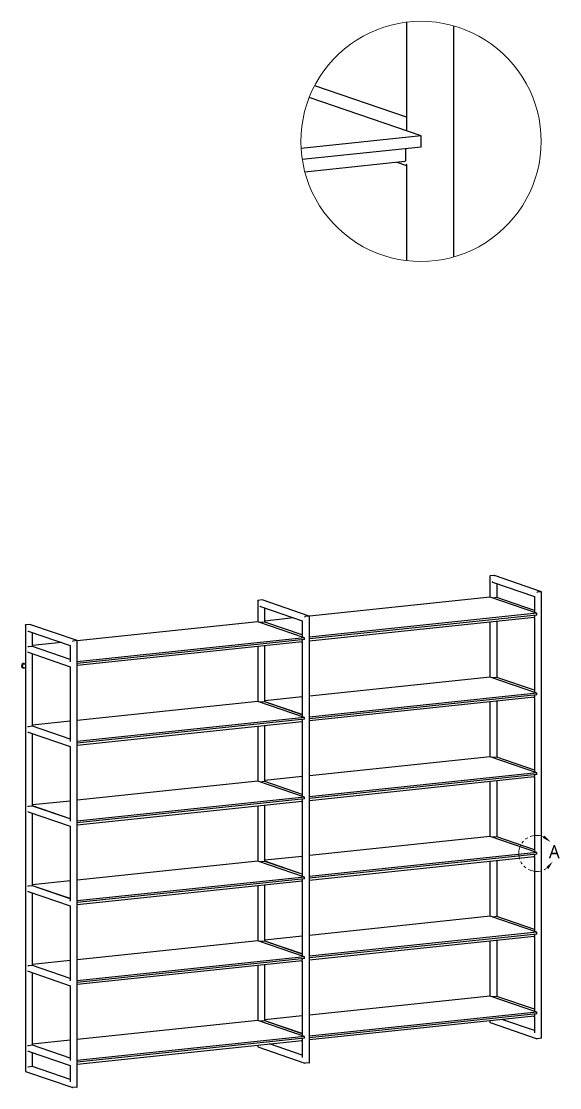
# Model space of a CAD drawing. Header units: inches. Extents: x 20 to 1275, y 6 to 408.
# Drawn here: x 898.3 to 1022.5, y 161.8 to 407.9 of the extents above; entities that cross this region are included whole.
import ezdxf

# ---------------------------------------------------------------- set-up
doc = ezdxf.new("R2010")
doc.units = ezdxf.units.IN
doc.header["$LTSCALE"] = 12.7
doc.header["$MEASUREMENT"] = 0
doc.linetypes.add('ONS_PHANTOM', pattern=[0.5, 0.25, -0.05, 0.05, -0.05, 0.05, -0.05])
for name, color, linetype, lineweight in [('DETAIL_VIEW_BORDER', 7, 'Continuous', 15), ('DETAIL_VIEW_PARENT_BORDER', 7, 'ONS_PHANTOM', 15), ('SKETCHED_GEOMETRY', 7, 'Continuous', 15), ('Visible', 7, 'Continuous', 25)]:
    doc.layers.add(name, color=color, linetype=linetype, lineweight=lineweight)
doc.styles.add('Onshape-Standard', font='NotoSans-Regular.ttf')

msp = doc.modelspace()

# ---------------------------------------------------------------- linework, layer by layer
at = {"layer": 'DETAIL_VIEW_BORDER', "flags": 128}
msp.add_lwpolyline([(1018.22302, 380.15791), (1018.16832, 381.89851), (1018.00443, 383.63225), (1017.73201, 385.35228), (1017.35212, 387.0518), (1016.86627, 388.72412), (1016.27636, 390.36263), (1015.58475, 391.96087), (1014.79414, 393.51253), (1013.90766, 395.01148), (1012.92881, 396.45181), (1011.86145, 397.82784), (1010.7098, 399.13414), (1009.4784, 400.36554), (1008.17211, 401.51719), (1006.79608, 402.58455), (1005.35574, 403.5634), (1003.85679, 404.44987), (1002.30513, 405.24048), (1000.7069, 405.9321), (999.06838, 406.522), (997.39607, 407.00786), (995.69654, 407.38774), (993.97651, 407.66017), (992.24278, 407.82406), (990.50217, 407.87876), (988.76156, 407.82406), (987.02783, 407.66017), (985.3078, 407.38774), (983.60828, 407.00786), (981.93596, 406.522), (980.29745, 405.9321), (978.69921, 405.24048), (977.14755, 404.44987), (975.6486, 403.5634), (974.20826, 402.58455), (972.83224, 401.51719), (971.52594, 400.36554), (970.29454, 399.13414), (969.14289, 397.82784), (968.07553, 396.45181), (967.09668, 395.01148), (966.21021, 393.51253), (965.4196, 391.96087), (964.72798, 390.36263), (964.13808, 388.72412), (963.65222, 387.0518), (963.27233, 385.35228), (962.99991, 383.63225), (962.83602, 381.89851), (962.78132, 380.15791), (962.83602, 378.4173), (962.99991, 376.68356), (963.27233, 374.96354), (963.65222, 373.26401), (964.13808, 371.59169), (964.72798, 369.95318), (965.4196, 368.35494), (966.21021, 366.80329), (967.09668, 365.30433), (968.07553, 363.864), (969.14289, 362.48797), (970.29454, 361.18168), (971.52594, 359.95028), (972.83224, 358.79863), (974.20826, 357.73127), (975.6486, 356.75242), (977.14755, 355.86594), (978.69921, 355.07533), (980.29745, 354.38371), (981.93596, 353.79381), (983.60828, 353.30796), (985.3078, 352.92807), (987.02783, 352.65565), (988.76156, 352.49176), (990.50217, 352.43706), (992.24278, 352.49176), (993.97651, 352.65565), (995.69654, 352.92807), (997.39607, 353.30796), (999.06838, 353.79381), (1000.7069, 354.38371), (1002.30513, 355.07533), (1003.85679, 355.86594), (1005.35574, 356.75242), (1006.79608, 357.73127), (1008.17211, 358.79863), (1009.4784, 359.95028), (1010.7098, 361.18168), (1011.86145, 362.48797), (1012.92881, 363.864), (1013.90766, 365.30433), (1014.79414, 366.80329), (1015.58475, 368.35494), (1016.27636, 369.95318), (1016.86627, 371.59169), (1017.35212, 373.26401), (1017.73201, 374.96354), (1018.00443, 376.68356), (1018.16832, 378.4173)], close=True, dxfattribs=at)
at = {"layer": 'DETAIL_VIEW_PARENT_BORDER', "color": 251, "lineweight": 13}
msp.add_arc((1017.19902, 215.83008), 4.15813, 67.1063959, 305.9865814, dxfattribs=at)
for points in [[(1020.40532, 218.47766), (1019.00029, 219.9395), (1018.60212, 219.40479)], [(1020.92173, 213.97766), (1019.37543, 212.66614), (1019.88437, 212.23553)]]:
    msp.add_solid(points, dxfattribs=at)
at = {"layer": 'Visible', "color": 7}
for p, q in [((987.13139, 407.66996), (987.13139, 382.62635)), ((998.09834, 353.51199), (998.09834, 406.80383)), ((987.13139, 385.74373), (965.96209, 393.02558)), ((990.50217, 381.46687), (964.71839, 390.33602)), ((990.50217, 381.46687), (962.83176, 378.55293)), ((990.50217, 378.84895), (990.50217, 381.46687)), ((990.50217, 378.84895), (963.11376, 375.96471)), ((986.95183, 378.47506), (986.95183, 375.9797)), ((963.68943, 373.13595), (986.76213, 375.56571)), ((984.90436, 375.37007), (987.13139, 374.60402)), ((987.13139, 374.72314), (987.13139, 352.64586))]:
    msp.add_line(p, q, dxfattribs=at)
at = {"layer": 'Visible'}
for p, q in [((1006.40548, 279.8353), (1006.40548, 274.94047)), ((1007.40666, 279.98714), (1006.44417, 279.88578)), ((1007.02235, 278.45406), (1016.69341, 275.12739)), ((1018.32155, 276.2383), (1007.43366, 279.98353)), ((1008.05053, 274.86274), (1008.05053, 278.10039)), ((1018.29976, 276.24011), (1017.33727, 276.13875)), ((1018.33845, 173.2099), (1018.33845, 276.21462)), ((952.81223, 274.19146), (952.81223, 269.29663)), ((953.81341, 274.34329), (952.85092, 274.24194)), ((964.7283, 270.59446), (953.84041, 274.33969)), ((1006.45117, 274.94528), (964.74519, 270.55328)), ((1017.19902, 271.24822), (1006.45117, 274.94528)), ((1008.01184, 274.87036), (1007.04934, 274.76901)), ((1016.69341, 271.88975), (1008.03363, 274.86855)), ((1016.69341, 275.14526), (1016.69341, 271.42214)), ((953.42909, 272.81022), (963.10015, 269.48355)), ((954.45727, 269.2189), (954.45727, 272.45654)), ((1017.19902, 271.24822), (964.74519, 265.72437)), ((1017.19902, 270.85553), (964.74519, 265.33168)), ((1016.66647, 270.79945), (1016.66647, 270.42514)), ((1017.19902, 270.85553), (1017.19902, 271.24822)), ((899.21897, 268.54762), (899.21897, 165.5429)), ((900.22016, 268.69945), (899.25766, 268.59809)), ((911.13504, 264.95061), (900.24715, 268.69585)), ((952.85791, 269.30144), (911.15194, 264.90943)), ((963.60577, 265.60438), (952.85791, 269.30144)), ((954.41858, 269.22652), (953.45609, 269.12516)), ((963.10015, 266.24591), (954.44038, 269.22471)), ((961.10481, 270.16991), (954.45727, 269.46987)), ((963.10015, 266.26971), (954.45727, 269.2427)), ((963.10015, 269.50142), (963.10015, 265.7783)), ((964.7065, 270.59627), (963.74401, 270.49491)), ((964.74519, 167.56606), (964.74519, 270.57078)), ((964.74519, 264.89827), (1016.63802, 270.36304)), ((1006.40548, 269.28547), (1006.40548, 256.53321)), ((1008.05053, 256.45547), (1008.05053, 269.45871)), ((1016.35935, 270.3337), (1016.69341, 270.21879)), ((1016.69341, 270.23666), (1016.69341, 253.01488)), ((899.83584, 267.16638), (909.5069, 263.83971)), ((900.86402, 263.57506), (900.86402, 266.8127)), ((900.82533, 263.58268), (899.86284, 263.48132)), ((909.5069, 260.60206), (900.84712, 263.58087)), ((907.51156, 264.52607), (900.86402, 263.82602)), ((909.5069, 260.62586), (900.86402, 263.59886)), ((909.5069, 263.85758), (909.5069, 260.10016)), ((911.11325, 264.95243), (910.15076, 264.85107)), ((963.60577, 265.60438), (911.15194, 260.08053)), ((963.60577, 265.21169), (911.15194, 259.68784)), ((911.15194, 161.92222), (911.15194, 264.92693)), ((911.15194, 259.25443), (963.04476, 264.7192)), ((952.81223, 263.64163), (952.81223, 250.88936)), ((954.45727, 250.81163), (954.45727, 263.81486)), ((962.7661, 264.68986), (963.10015, 264.57495)), ((963.07322, 265.15561), (963.07322, 264.7813)), ((963.10015, 264.59282), (963.10015, 247.37103)), ((963.60577, 265.21169), (963.60577, 265.60438)), ((899.83584, 262.25777), (909.5069, 258.93111)), ((900.86402, 245.16779), (900.86402, 261.9041)), ((898.608, 258.69182), (898.65641, 258.67517)), ((898.69707, 258.79337), (899.21897, 258.61385)), ((898.98169, 259.62079), (898.93327, 259.63744)), ((899.21897, 259.40698), (898.94103, 259.50259)), ((909.5069, 258.94897), (909.5069, 241.6929)), ((1006.45117, 256.53802), (964.74519, 252.14601)), ((1017.19902, 252.84095), (1006.45117, 256.53802)), ((1008.01184, 256.4631), (1007.04934, 256.36174)), ((1016.69341, 253.48248), (1008.03363, 256.46129)), ((963.10015, 251.97277), (954.45727, 251.0626)), ((1017.19902, 252.84095), (964.74519, 247.3171)), ((1017.19902, 252.44826), (964.74519, 246.92441)), ((964.74519, 246.49101), (1016.63802, 251.95578)), ((1008.05053, 238.04821), (1008.05053, 251.05144)), ((1016.35935, 251.92643), (1016.69341, 251.81153)), ((1016.66647, 252.39218), (1016.66647, 252.01788)), ((1016.69341, 251.82939), (1016.69341, 234.60761)), ((1017.19902, 252.44826), (1017.19902, 252.84095)), ((952.85791, 250.89418), (911.15194, 246.50217)), ((963.60577, 247.19711), (952.85791, 250.89418)), ((954.41858, 250.81926), (953.45609, 250.7179)), ((963.10015, 247.83864), (954.44038, 250.81744)), ((963.10015, 247.86244), (954.45727, 250.83543)), ((1006.40548, 250.8782), (1006.40548, 238.12594)), ((909.5069, 246.32893), (900.86402, 245.41876)), ((963.60577, 247.19711), (911.15194, 241.67326)), ((963.60577, 246.80442), (911.15194, 241.28057)), ((911.15194, 240.84717), (963.04476, 246.31194)), ((962.7661, 246.28259), (963.10015, 246.16768)), ((963.07322, 246.74834), (963.07322, 246.37404)), ((963.10015, 246.18555), (963.10015, 228.96377)), ((963.60577, 246.80442), (963.60577, 247.19711)), ((899.83584, 243.85051), (909.5069, 240.52384)), ((900.82533, 245.17541), (899.86284, 245.07406)), ((909.5069, 242.1948), (900.84712, 245.1736)), ((909.5069, 242.2186), (900.86402, 245.19159)), ((952.81223, 245.23436), (952.81223, 232.4821)), ((954.45727, 232.40437), (954.45727, 245.4076)), ((900.86402, 226.76053), (900.86402, 243.49683)), ((909.5069, 240.54171), (909.5069, 223.28563)), ((1006.45117, 238.13075), (964.74519, 233.73875)), ((1017.19902, 234.43369), (1006.45117, 238.13075)), ((1008.01184, 238.05583), (1007.04934, 237.95448)), ((1016.69341, 235.07522), (1008.03363, 238.05402)), ((1017.19902, 234.43369), (964.74519, 228.90984)), ((1017.19902, 234.041), (964.74519, 228.51715)), ((1016.66647, 233.98492), (1016.66647, 233.61061)), ((1017.19902, 234.041), (1017.19902, 234.43369)), ((952.85791, 232.48691), (911.15194, 228.0949)), ((963.60577, 228.78985), (952.85791, 232.48691)), ((954.41858, 232.41199), (953.45609, 232.31063)), ((963.10015, 229.43138), (954.44038, 232.41018)), ((963.10015, 233.56551), (954.45727, 232.65534)), ((963.10015, 229.45518), (954.45727, 232.42817)), ((964.74519, 228.08374), (1016.63802, 233.54852)), ((1006.40548, 232.47094), (1006.40548, 219.71868)), ((1008.05053, 219.64095), (1008.05053, 232.64418)), ((1016.35935, 233.51917), (1016.69341, 233.40426)), ((1016.69341, 233.42213), (1016.69341, 216.20035)), ((900.82533, 226.76815), (899.86284, 226.66679)), ((909.5069, 223.78753), (900.84712, 226.76634)), ((909.5069, 227.92167), (900.86402, 227.01149)), ((909.5069, 223.81133), (900.86402, 226.78433)), ((963.60577, 228.78985), (911.15194, 223.266)), ((963.60577, 228.39716), (911.15194, 222.87331)), ((911.15194, 222.4399), (963.04476, 227.90467)), ((952.81223, 226.8271), (952.81223, 214.07483)), ((954.45727, 213.9971), (954.45727, 227.00033)), ((962.7661, 227.87533), (963.10015, 227.76042)), ((963.07322, 228.34108), (963.07322, 227.96677)), ((963.10015, 227.77829), (963.10015, 210.5565)), ((963.60577, 228.39716), (963.60577, 228.78985)), ((899.83584, 225.44324), (909.5069, 222.11658)), ((900.86402, 208.35326), (900.86402, 225.08957)), ((909.5069, 222.13444), (909.5069, 204.87837)), ((1006.45117, 219.72349), (964.74519, 215.33148)), ((1017.19902, 216.02642), (1006.45117, 219.72349)), ((1008.01184, 219.64857), (1007.04934, 219.54721)), ((1016.69341, 216.66795), (1008.03363, 219.64676)), ((963.10015, 215.15824), (954.45727, 214.24807)), ((1017.19902, 216.02642), (964.74519, 210.50257)), ((1017.19902, 215.63374), (964.74519, 210.10988)), ((964.74519, 209.67648), (1016.63802, 215.14125)), ((1008.05053, 201.23368), (1008.05053, 214.23691)), ((1016.35935, 215.1119), (1016.69341, 214.997)), ((1016.66647, 215.57765), (1016.66647, 215.20335)), ((1016.69341, 215.01486), (1016.69341, 197.79308)), ((1017.19902, 215.63374), (1017.19902, 216.02642)), ((952.85791, 214.07965), (911.15194, 209.68764)), ((963.60577, 210.38258), (952.85791, 214.07965)), ((954.41858, 214.00473), (953.45609, 213.90337)), ((963.10015, 211.02411), (954.44038, 214.00292)), ((963.10015, 211.04791), (954.45727, 214.0209)), ((1006.40548, 214.06367), (1006.40548, 201.31141)), ((909.5069, 209.5144), (900.86402, 208.60423)), ((963.60577, 210.38258), (911.15194, 204.85873)), ((963.60577, 209.98989), (911.15194, 204.46604)), ((911.15194, 204.03264), (963.04476, 209.49741)), ((962.7661, 209.46806), (963.10015, 209.35315)), ((963.07322, 209.93381), (963.07322, 209.55951)), ((963.10015, 209.37102), (963.10015, 192.14924)), ((963.60577, 209.98989), (963.60577, 210.38258)), ((899.83584, 207.03598), (909.5069, 203.70931)), ((900.82533, 208.36089), (899.86284, 208.25953)), ((909.5069, 205.38027), (900.84712, 208.35907)), ((909.5069, 205.40407), (900.86402, 208.37706)), ((952.81223, 208.41983), (952.81223, 195.66757)), ((954.45727, 195.58984), (954.45727, 208.59307)), ((900.86402, 189.946), (900.86402, 206.6823)), ((909.5069, 203.72718), (909.5069, 186.4711)), ((1006.45117, 201.31622), (964.74519, 196.92422)), ((1017.19902, 197.61916), (1006.45117, 201.31622)), ((1008.01184, 201.24131), (1007.04934, 201.13995)), ((1016.69341, 198.26069), (1008.03363, 201.23949)), ((1017.19902, 197.61916), (964.74519, 192.09531)), ((1017.19902, 197.22647), (964.74519, 191.70262)), ((1016.66647, 197.17039), (1016.66647, 196.79608)), ((1017.19902, 197.22647), (1017.19902, 197.61916)), ((952.85791, 195.67238), (911.15194, 191.28037)), ((963.60577, 191.97532), (952.85791, 195.67238)), ((954.41858, 195.59746), (953.45609, 195.4961)), ((963.10015, 192.61685), (954.44038, 195.59565)), ((963.10015, 196.75098), (954.45727, 195.84081)), ((963.10015, 192.64065), (954.45727, 195.61364)), ((964.74519, 191.26921), (1016.63802, 196.73399)), ((1006.40548, 195.65641), (1006.40548, 182.90415)), ((1008.05053, 182.82642), (1008.05053, 195.82965)), ((1016.35935, 196.70464), (1016.69341, 196.58973)), ((1016.69341, 196.6076), (1016.69341, 179.38582)), ((963.60577, 191.97532), (911.15194, 186.45147)), ((963.60577, 191.58263), (963.60577, 191.97532)), ((900.82533, 189.95362), (899.86284, 189.85226)), ((909.5069, 186.973), (900.84712, 189.95181)), ((909.5069, 191.10714), (900.86402, 190.19697)), ((909.5069, 186.9968), (900.86402, 189.9698)), ((963.60577, 191.58263), (911.15194, 186.05878)), ((911.15194, 185.62537), (963.04476, 191.09014)), ((952.81223, 190.01257), (952.81223, 177.26031)), ((954.45727, 177.18257), (954.45727, 190.18581)), ((962.7661, 191.0608), (963.10015, 190.94589)), ((963.07322, 191.52655), (963.07322, 191.15224)), ((963.10015, 190.96376), (963.10015, 173.74197)), ((899.83584, 188.62871), (909.5069, 185.30205)), ((900.86402, 171.53873), (900.86402, 188.27504)), ((909.5069, 185.31991), (909.5069, 168.06384)), ((1006.45117, 182.90896), (964.74519, 178.51695)), ((1017.19902, 179.21189), (1006.45117, 182.90896)), ((1008.01184, 182.83404), (1007.04934, 182.73268)), ((1016.69341, 179.85342), (1008.03363, 182.83223)), ((952.85791, 177.26512), (911.15194, 172.87311)), ((963.60577, 173.56805), (952.85791, 177.26512)), ((963.10015, 178.34371), (954.45727, 177.43354)), ((963.10015, 174.23338), (954.45727, 177.20637)), ((1017.19902, 179.21189), (964.74519, 173.68804)), ((1017.19902, 178.81921), (964.74519, 173.29536)), ((964.74519, 172.86195), (1016.63802, 178.32672)), ((1006.40548, 177.24915), (1006.40548, 176.83059)), ((1016.69341, 174.94482), (1009.15322, 177.53851)), ((1016.35935, 178.29738), (1016.69341, 178.18247)), ((1016.66647, 178.76312), (1016.66647, 178.38882)), ((1016.69341, 178.20033), (1016.69341, 174.44292)), ((1017.19902, 178.81921), (1017.19902, 179.21189)), ((954.41858, 177.1902), (953.45609, 177.08884)), ((963.10015, 174.20958), (954.44038, 177.18839)), ((1006.42238, 176.80691), (1017.31027, 173.06167)), ((909.5069, 172.69987), (900.86402, 171.7897)), ((963.60577, 173.56805), (911.15194, 168.0442)), ((963.60577, 173.17536), (911.15194, 167.65151)), ((911.15194, 167.21811), (963.04476, 172.68288)), ((962.7661, 172.65353), (963.10015, 172.53862)), ((963.07322, 173.11928), (963.07322, 172.74498)), ((963.10015, 172.55649), (963.10015, 168.79907)), ((963.60577, 173.17536), (963.60577, 173.56805)), ((1018.29976, 173.15943), (1017.33727, 173.05807)), ((899.83584, 170.22145), (909.5069, 166.89478)), ((900.82533, 171.54636), (899.86284, 171.445)), ((909.5069, 168.56574), (900.84712, 171.54454)), ((909.5069, 168.58954), (900.86402, 171.56253)), ((900.86402, 166.63013), (900.86402, 169.86777)), ((952.81223, 171.6053), (952.81223, 171.18674)), ((952.82913, 171.16307), (963.71702, 167.41783)), ((963.10015, 169.30098), (955.55996, 171.89466)), ((964.7065, 167.51559), (963.74401, 167.41423)), ((899.23587, 165.51922), (910.12376, 161.77399)), ((900.82533, 166.63775), (899.86284, 166.53639)), ((909.5069, 163.65714), (900.84712, 166.63594)), ((909.5069, 166.91265), (909.5069, 163.15523)), ((911.11325, 161.87174), (910.15076, 161.77039))]:
    msp.add_line(p, q, dxfattribs=at)
at = {"layer": 'Visible', "color": 7, "flags": 128}
msp.add_lwpolyline([(987.13139, 374.72314), (987.13847, 374.78256), (987.1595, 374.84702), (987.1939, 374.91471)], dxfattribs=at)
at = {"layer": 'Visible', "color": 7, "extrusion": (0, 0, -1)}
msp.add_ellipse((986.70976, 376.06296), major_axis=(-0.05236, 0.49725), ratio=0.475287896, start_param=1.788842209, end_param=3.141592654, dxfattribs=at)
at = {"layer": 'Visible', "extrusion": (0, 0, -1)}
for centre, major_axis, ratio, start_param, end_param in [((1006.48048, 279.79966), (-0.05623, 0.0788), 0.629804673, 5.054653411, 6.625449737), ((1007.01303, 278.53658), (-0.05623, 0.0788), 0.629804673, 3.864747317, 5.054653411), ((1007.44297, 279.90102), (-0.05623, 0.0788), 0.629804673, 6.625449737, 7.006339971), ((1017.30096, 276.07761), (-0.07065, -0.05041), 0.499332158, 7.130826971, 8.701623297), ((1018.26345, 276.17897), (-0.07065, -0.05041), 0.499332158, 8.701623297, 9.767042391), ((952.88723, 274.15582), (-0.05623, 0.0788), 0.629804673, 5.054653411, 6.625449737), ((953.84972, 274.25717), (-0.05623, 0.0788), 0.629804673, 6.625449737, 7.006339971), ((1016.76841, 275.18091), (-0.07065, -0.05041), 0.499332158, 6.625449737, 7.130826971), ((953.41978, 272.89274), (-0.05623, 0.0788), 0.629804673, 3.864747317, 5.054653411), ((899.29397, 268.51197), (-0.05623, 0.0788), 0.629804673, 5.054653411, 6.625449737), ((900.25647, 268.61333), (-0.05623, 0.0788), 0.629804673, 6.625449737, 7.006339971), ((963.17515, 269.53707), (-0.07065, -0.05041), 0.499332158, 6.625449737, 7.130826971), ((963.7077, 270.43377), (-0.07065, -0.05041), 0.499332158, 7.130826971, 8.701623297), ((964.67019, 270.53513), (-0.07065, -0.05041), 0.499332158, 8.701623297, 9.767042391), ((1016.63016, 270.43763), (-0.00785, 0.07459), 0.475287896, 1.788842209, 3.141592654), ((1016.76841, 270.2723), (-0.07065, -0.05041), 0.499332158, 6.625449737, 7.130826971), ((899.82653, 267.24889), (-0.05623, 0.0788), 0.629804673, 3.864747317, 5.054653411), ((909.5819, 263.89322), (-0.07065, -0.05041), 0.499332158, 6.625449737, 7.130826971), ((910.11445, 264.78993), (-0.07065, -0.05041), 0.499332158, 7.130826971, 8.701623297), ((911.07694, 264.89129), (-0.07065, -0.05041), 0.499332158, 8.701623297, 9.767042391), ((963.03691, 264.79379), (-0.00785, 0.07459), 0.475287896, 1.788842209, 3.141592654), ((963.17515, 264.62846), (-0.07065, -0.05041), 0.499332158, 6.625449737, 7.130826971), ((909.5819, 260.06451), (-0.05623, 0.0788), 0.629804673, 5.054653411, 5.560030644), ((909.5819, 258.98462), (-0.07065, -0.05041), 0.499332158, 6.625449737, 7.130826971), ((1016.63016, 252.03037), (-0.00785, 0.07459), 0.475287896, 1.788842209, 3.141592654), ((1016.76841, 251.86504), (-0.07065, -0.05041), 0.499332158, 6.625449737, 7.130826971), ((963.03691, 246.38653), (-0.00785, 0.07459), 0.475287896, 1.788842209, 3.141592654), ((963.17515, 246.2212), (-0.07065, -0.05041), 0.499332158, 6.625449737, 7.130826971), ((909.5819, 241.65725), (-0.05623, 0.0788), 0.629804673, 5.054653411, 5.560030644), ((909.5819, 240.57736), (-0.07065, -0.05041), 0.499332158, 6.625449737, 7.130826971), ((1016.63016, 233.6231), (-0.00785, 0.07459), 0.475287896, 1.788842209, 3.141592654), ((1016.76841, 233.45778), (-0.07065, -0.05041), 0.499332158, 6.625449737, 7.130826971), ((963.03691, 227.97926), (-0.00785, 0.07459), 0.475287896, 1.788842209, 3.141592654), ((963.17515, 227.81393), (-0.07065, -0.05041), 0.499332158, 6.625449737, 7.130826971), ((909.5819, 223.24998), (-0.05623, 0.0788), 0.629804673, 5.054653411, 5.560030644), ((909.5819, 222.17009), (-0.07065, -0.05041), 0.499332158, 6.625449737, 7.130826971), ((1016.63016, 215.21584), (-0.00785, 0.07459), 0.475287896, 1.788842209, 3.141592654), ((1016.76841, 215.05051), (-0.07065, -0.05041), 0.499332158, 6.625449737, 7.130826971), ((963.03691, 209.572), (-0.00785, 0.07459), 0.475287896, 1.788842209, 3.141592654), ((963.17515, 209.40667), (-0.07065, -0.05041), 0.499332158, 6.625449737, 7.130826971), ((909.5819, 204.84272), (-0.05623, 0.0788), 0.629804673, 5.054653411, 5.560030644), ((909.5819, 203.76283), (-0.07065, -0.05041), 0.499332158, 6.625449737, 7.130826971), ((1016.63016, 196.80857), (-0.00785, 0.07459), 0.475287896, 1.788842209, 3.141592654), ((1016.76841, 196.64325), (-0.07065, -0.05041), 0.499332158, 6.625449737, 7.130826971), ((963.03691, 191.16473), (-0.00785, 0.07459), 0.475287896, 1.788842209, 3.141592654), ((963.17515, 190.9994), (-0.07065, -0.05041), 0.499332158, 6.625449737, 7.130826971), ((909.5819, 186.43545), (-0.05623, 0.0788), 0.629804673, 5.054653411, 5.560030644), ((909.5819, 185.35556), (-0.07065, -0.05041), 0.499332158, 6.625449737, 7.130826971), ((1016.63016, 178.40131), (-0.00785, 0.07459), 0.475287896, 1.788842209, 3.141592654), ((1016.76841, 178.23598), (-0.07065, -0.05041), 0.499332158, 6.625449737, 7.130826971), ((963.03691, 172.75747), (-0.00785, 0.07459), 0.475287896, 1.788842209, 3.141592654), ((963.17515, 172.59214), (-0.07065, -0.05041), 0.499332158, 6.625449737, 7.130826971), ((909.5819, 168.02819), (-0.05623, 0.0788), 0.629804673, 5.054653411, 5.560030644), ((909.5819, 166.9483), (-0.07065, -0.05041), 0.499332158, 6.625449737, 7.130826971)]:
    msp.add_ellipse(centre, major_axis=major_axis, ratio=ratio, start_param=start_param, end_param=end_param, dxfattribs=at)
at = {"layer": 'Visible'}
for centre, major_axis, ratio, start_param, end_param in [((1007.01303, 274.70787), (-0.07065, -0.05041), 0.499332158, 10.147932624, 10.747566726), ((1007.97553, 274.80923), (-0.07065, -0.05041), 0.499332158, 9.767042391, 10.147932624), ((953.41978, 269.06402), (-0.07065, -0.05041), 0.499332158, 3.864747317, 4.464381419), ((954.38227, 269.16538), (-0.07065, -0.05041), 0.499332158, 9.767042391, 10.147932624), ((899.82653, 263.42018), (-0.07065, -0.05041), 0.499332158, 10.147932624, 11.718728951), ((900.78902, 263.52154), (-0.07065, -0.05041), 0.499332158, 9.767042391, 10.147932624), ((899.82653, 262.34029), (-0.05623, 0.0788), 0.629804673, 7.511717204, 8.701623297), ((898.77063, 259.16463), (0.16264, 0.47281), 0.858997739, 0, 3.141592654), ((898.81905, 259.14798), (0.16264, 0.47281), 0.858997739, 5.560451059, 10.147512209), ((898.81905, 259.14798), (0.12198, 0.35461), 0.858997739, 0, 3.141592654), ((1007.01303, 256.3006), (-0.07065, -0.05041), 0.499332158, 3.864747317, 4.464381419), ((1007.97553, 256.40196), (-0.07065, -0.05041), 0.499332158, 9.767042391, 10.147932624), ((953.41978, 250.65676), (-0.07065, -0.05041), 0.499332158, 3.864747317, 4.464381419), ((954.38227, 250.75812), (-0.07065, -0.05041), 0.499332158, 9.767042391, 10.147932624), ((899.82653, 245.01292), (-0.07065, -0.05041), 0.499332158, 10.147932624, 11.718728951), ((899.82653, 243.93302), (-0.05623, 0.0788), 0.629804673, 7.511717204, 8.701623297), ((900.78902, 245.11428), (-0.07065, -0.05041), 0.499332158, 9.767042391, 10.147932624), ((1007.01303, 237.89334), (-0.07065, -0.05041), 0.499332158, 10.147932624, 10.747566726), ((1007.97553, 237.9947), (-0.07065, -0.05041), 0.499332158, 9.767042391, 10.147932624), ((953.41978, 232.24949), (-0.07065, -0.05041), 0.499332158, 3.864747317, 4.464381419), ((954.38227, 232.35085), (-0.07065, -0.05041), 0.499332158, 9.767042391, 10.147932624), ((899.82653, 226.60565), (-0.07065, -0.05041), 0.499332158, 10.147932624, 11.718728951), ((900.78902, 226.70701), (-0.07065, -0.05041), 0.499332158, 9.767042391, 10.147932624), ((899.82653, 225.52576), (-0.05623, 0.0788), 0.629804673, 7.511717204, 8.701623297), ((1007.01303, 219.48607), (-0.07065, -0.05041), 0.499332158, 10.147932624, 10.747566726), ((1007.97553, 219.58743), (-0.07065, -0.05041), 0.499332158, 9.767042391, 10.147932624), ((953.41978, 213.84223), (-0.07065, -0.05041), 0.499332158, 3.864747317, 4.464381419), ((954.38227, 213.94359), (-0.07065, -0.05041), 0.499332158, 9.767042391, 10.147932624), ((899.82653, 208.19839), (-0.07065, -0.05041), 0.499332158, 3.864747317, 5.435543644), ((899.82653, 207.11849), (-0.05623, 0.0788), 0.629804673, 7.511717204, 8.701623297), ((900.78902, 208.29975), (-0.07065, -0.05041), 0.499332158, 9.767042391, 10.147932624), ((1007.01303, 201.07881), (-0.07065, -0.05041), 0.499332158, 3.864747317, 4.464381419), ((1007.97553, 201.18017), (-0.07065, -0.05041), 0.499332158, 9.767042391, 10.147932624), ((953.41978, 195.43497), (-0.07065, -0.05041), 0.499332158, 3.864747317, 4.464381419), ((954.38227, 195.53632), (-0.07065, -0.05041), 0.499332158, 9.767042391, 10.147932624), ((899.82653, 189.79112), (-0.07065, -0.05041), 0.499332158, 3.864747317, 5.435543644), ((900.78902, 189.89248), (-0.07065, -0.05041), 0.499332158, 9.767042391, 10.147932624), ((899.82653, 188.71123), (-0.05623, 0.0788), 0.629804673, 7.511717204, 8.701623297), ((1007.01303, 182.67154), (-0.07065, -0.05041), 0.499332158, 3.864747317, 4.464381419), ((1007.97553, 182.7729), (-0.07065, -0.05041), 0.499332158, 9.767042391, 10.147932624), ((953.41978, 177.0277), (-0.07065, -0.05041), 0.499332158, 3.864747317, 4.464381419), ((954.38227, 177.12906), (-0.07065, -0.05041), 0.499332158, 9.767042391, 10.147932624), ((1006.48048, 176.86623), (0.07065, 0.05041), 0.499332158, 8.577136297, 9.767042391), ((1016.76841, 174.40727), (-0.05623, 0.0788), 0.629804673, 7.006339971, 7.511717204), ((1017.30096, 173.14419), (-0.05623, 0.0788), 0.629804673, 7.511717204, 9.08251353), ((1018.26345, 173.24555), (-0.05623, 0.0788), 0.629804673, 9.08251353, 10.147932624), ((899.82653, 171.38386), (-0.07065, -0.05041), 0.499332158, 10.147932624, 11.718728951), ((899.82653, 170.30397), (-0.05623, 0.0788), 0.629804673, 7.511717204, 8.701623297), ((900.78902, 171.48522), (-0.07065, -0.05041), 0.499332158, 9.767042391, 10.147932624), ((952.88723, 171.22239), (0.07065, 0.05041), 0.499332158, 8.577136297, 9.767042391), ((963.17515, 168.76343), (-0.05623, 0.0788), 0.629804673, 7.006339971, 7.511717204), ((963.7077, 167.50035), (-0.05623, 0.0788), 0.629804673, 7.511717204, 9.08251353), ((964.67019, 167.60171), (-0.05623, 0.0788), 0.629804673, 9.08251353, 10.147932624), ((899.29397, 165.57855), (0.07065, 0.05041), 0.499332158, 8.577136297, 9.767042391), ((899.82653, 166.47525), (0.07065, 0.05041), 0.499332158, 7.006339971, 8.577136297), ((900.78902, 166.57661), (0.07065, 0.05041), 0.499332158, 6.625449737, 7.006339971), ((909.5819, 163.11959), (-0.05623, 0.0788), 0.629804673, 7.006339971, 7.511717204), ((910.11445, 161.8565), (-0.05623, 0.0788), 0.629804673, 7.511717204, 9.08251353), ((911.07694, 161.95786), (-0.05623, 0.0788), 0.629804673, 9.08251353, 10.147932624)]:
    msp.add_ellipse(centre, major_axis=major_axis, ratio=ratio, start_param=start_param, end_param=end_param, dxfattribs=at)

# ---------------------------------------------------------------- texts
at = {"layer": 'SKETCHED_GEOMETRY', "color": 251, "insert": (1020.00261, 217.72766), "char_height": 3, "width": 2.6750681, "attachment_point": 1, "style": 'Onshape-Standard'}
msp.add_mtext('\\fNoto Sans|b0|i0|c0|p0;\\W1.0000000000;\\T1.0000000000;\\o\\lA', dxfattribs=at)

doc.saveas('drawing.dxf')
